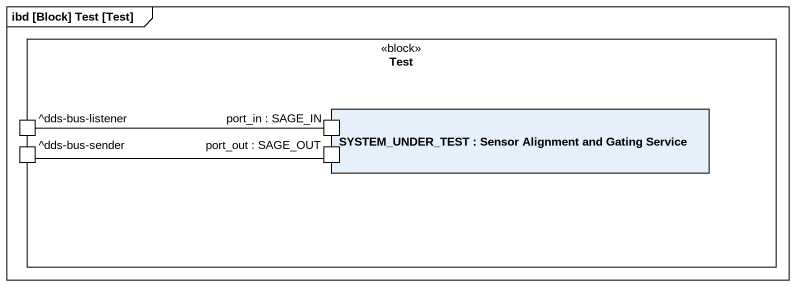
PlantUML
@startuml
mainframe ibd [Block] Test [Test]
rectangle Test <<block>> {
  port "^dds-bus-listener" as dds_bus_listener
  port "^dds-bus-sender" as dds_bus_sender
  rectangle "SYSTEM_UNDER_TEST : Sensor Alignment and Gating Service" as SYSTEM_UNDER_TEST {
    port "port_in : SAGE_IN" as port_in_SAGE_IN
    port "port_out : SAGE_OUT" as port_out_SAGE_OUT
  }
}
dds_bus_listener -right- port_in_SAGE_IN
dds_bus_sender -right- port_out_SAGE_OUT
@enduml
